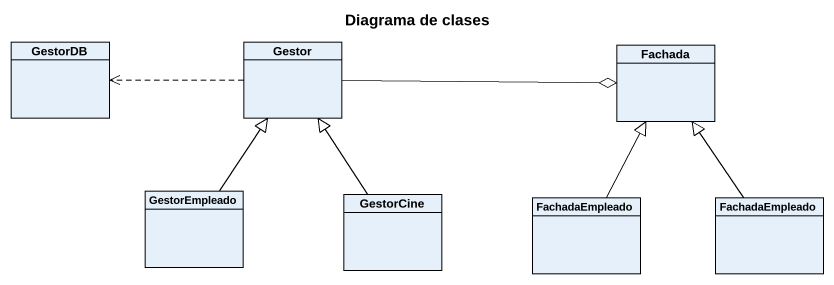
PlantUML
@startuml
title Diagrama de clases
hide circle
hide empty members
class GestorDB
class Gestor
class Fachada
class GestorEmpleado
class GestorCine
class FachadaEmpleado
class "FachadaEmpleado" as FachadaEmpleado_2
Gestor .left.> GestorDB
Gestor -right-o Fachada
GestorEmpleado -up-|> Gestor
GestorCine -up-|> Gestor
FachadaEmpleado -up-|> Fachada
FachadaEmpleado_2 -up-|> Fachada
@enduml
